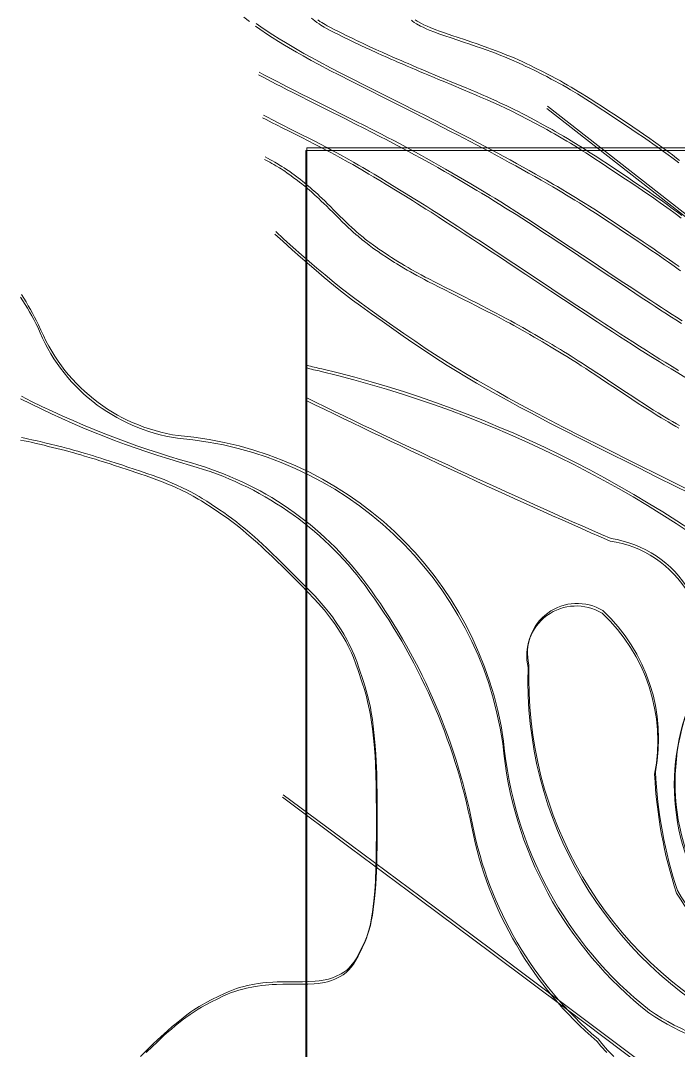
# Model space of a CAD drawing. Header units: metres. Extents: x -1097 to 1588, y -673 to 884.
# Drawn here: x -19.4 to 102.5, y 596.7 to 787.5 of the extents above; entities that cross this region are included whole.
import ezdxf

# ---------------------------------------------------------------- set-up
doc = ezdxf.new("R2010")
doc.units = ezdxf.units.M
for name, color, linetype, lineweight, plot in [('MUROS', 7, 'Continuous', 0, False), ('TERRENO', 188, 'Continuous', 0, False), ('VISTA LEJOS', 7, 'Continuous', 0, False)]:
    doc.layers.add(name, color=color, linetype=linetype, lineweight=lineweight, plot=plot)

msp = doc.modelspace()

# ---------------------------------------------------------------- linework, layer by layer
at = {"layer": 'MUROS'}
for points in [[(33.52, 763.48), (1528.87, 763.48), (1528.87, 84.2), (33.52, 84.2)], [(33.67, 763.95), (1529.02, 763.95), (1529.02, 84.67), (33.67, 84.67)]]:
    msp.add_lwpolyline(points, close=True, dxfattribs=at)
at = {"layer": 'TERRENO'}
for points in [[(23.05, 787.36), (22.03, 788.16)], [(102.91, 741.16), (102.48, 741.48), (101.76, 742), (101.31, 742.31), (100.7, 742.75), (100.12, 743.15), (99, 743.93), (98.37, 744.36), (97.61, 744.88), (96.97, 745.31), (95.82, 746.09), (95.05, 746.61), (93.89, 747.38), (92.72, 748.16), (90.39, 749.72), (89.21, 750.5), (88, 751.3), (87.16, 751.84), (85.87, 752.68), (85.12, 753.15), (84.17, 753.75), (83.33, 754.26), (81.78, 755.21), (80.94, 755.72), (79.99, 756.29), (79.24, 756.72), (77.95, 757.47), (77.11, 757.95), (75.9, 758.63), (74.72, 759.29), (72.39, 760.59), (71.18, 761.26), (69.88, 761.97), (68.93, 762.48), (67.38, 763.32), (66.43, 763.82), (65.13, 764.5), (63.92, 765.13), (61.59, 766.34), (60.29, 767.01), (58.74, 767.81), (57.44, 768.47), (55.11, 769.65), (53.55, 770.43), (51.22, 771.6), (48.89, 772.77), (44.22, 775.11), (41.89, 776.28), (39.58, 777.46), (38.04, 778.25), (35.75, 779.46), (34.49, 780.15), (32.99, 780.98), (31.76, 781.69), (29.55, 782.99), (28.42, 783.67), (27.23, 784.42), (26.37, 784.98), (24.98, 785.93), (24.15, 786.53)], [(103.01, 750.94), (102.18, 751.58), (101.67, 751.95), (100.99, 752.45), (100.36, 752.91), (99.15, 753.77), (98.48, 754.24), (97.69, 754.8), (97.03, 755.26), (95.85, 756.06), (95.06, 756.59), (93.89, 757.38), (92.72, 758.16), (90.39, 759.72), (89.22, 760.49), (88.04, 761.27), (87.24, 761.8), (86.03, 762.58), (85.35, 763.02), (84.51, 763.55), (83.8, 763.99), (82.51, 764.79), (81.83, 765.2), (81.08, 765.65), (80.51, 765.99), (79.56, 766.53), (78.97, 766.87), (78.13, 767.33), (77.33, 767.77), (75.78, 768.61), (74.98, 769.04), (74.15, 769.48), (73.55, 769.79), (72.6, 770.27), (72.03, 770.55), (71.29, 770.91), (70.6, 771.24), (69.31, 771.84), (68.6, 772.17), (67.76, 772.55), (67.08, 772.85), (65.87, 773.37), (65.07, 773.71), (63.89, 774.21), (62.72, 774.7), (60.39, 775.67), (59.22, 776.16), (58.06, 776.65), (57.28, 776.97), (56.11, 777.46), (55.46, 777.74), (54.69, 778.07), (54.04, 778.34), (52.87, 778.84), (52.27, 779.1), (51.62, 779.37), (51.14, 779.58), (50.37, 779.92), (49.89, 780.13), (49.24, 780.41), (48.64, 780.68), (47.47, 781.2), (46.88, 781.46), (46.28, 781.73), (45.86, 781.92), (45.21, 782.22), (44.84, 782.39), (44.36, 782.61), (43.94, 782.81), (43.17, 783.17), (42.75, 783.37), (42.27, 783.6), (41.9, 783.78), (41.25, 784.1), (40.83, 784.3), (40.23, 784.6), (39.64, 784.9), (38.47, 785.48), (37.89, 785.78), (37.3, 786.1), (36.9, 786.33), (36.29, 786.69), (35.95, 786.91), (35.53, 787.21), (35.18, 787.48), (34.53, 788)], [(102.6, 761.15), (102.04, 761.59), (101.29, 762.16), (100.6, 762.66), (99.31, 763.61), (98.6, 764.13), (97.76, 764.72), (97.08, 765.2), (95.87, 766.04), (95.08, 766.58), (93.89, 767.38), (92.72, 768.16), (90.39, 769.72), (89.22, 770.49), (88.04, 771.27), (87.24, 771.79), (86.03, 772.57), (85.35, 773), (84.51, 773.52), (83.8, 773.95), (82.51, 774.73), (81.83, 775.13), (81.08, 775.56), (80.51, 775.88), (79.56, 776.4), (78.97, 776.71), (78.13, 777.15), (77.33, 777.55), (75.78, 778.33), (74.98, 778.72), (74.15, 779.12), (73.55, 779.4), (72.6, 779.83), (72.03, 780.08), (71.29, 780.4), (70.6, 780.68), (69.31, 781.2), (68.6, 781.48), (67.76, 781.79), (67.08, 782.04), (65.87, 782.48), (65.07, 782.75), (63.89, 783.16), (62.72, 783.55), (60.39, 784.33), (59.24, 784.72), (58.11, 785.11), (57.39, 785.38), (56.36, 785.78), (55.81, 786.01), (55.21, 786.29), (54.74, 786.52), (53.97, 786.96), (53.59, 787.18), (53.25, 787.43), (53.05, 787.62)], [(103.08, 731.4), (102.02, 732.09), (101.24, 732.59), (99.99, 733.4), (99.23, 733.89), (98.21, 734.56), (97.26, 735.18), (95.45, 736.37), (94.45, 737.03), (93.25, 737.82), (92.26, 738.48), (90.49, 739.65), (89.32, 740.44), (87.56, 741.6), (85.81, 742.77), (82.31, 745.1), (80.55, 746.27), (78.78, 747.45), (77.58, 748.23), (75.77, 749.42), (74.75, 750.09), (73.49, 750.89), (72.43, 751.57), (70.48, 752.8), (69.46, 753.45), (68.34, 754.15), (67.49, 754.67), (66.06, 755.53), (65.17, 756.07), (63.92, 756.81), (62.72, 757.51), (60.39, 758.87), (59.19, 759.56), (57.94, 760.28), (57.05, 760.79), (55.62, 761.59), (54.77, 762.06), (53.65, 762.67), (52.63, 763.22), (50.68, 764.26), (49.62, 764.82), (48.37, 765.48), (47.34, 766), (45.53, 766.93), (44.33, 767.54), (42.56, 768.43), (40.81, 769.31), (37.31, 771.06), (35.56, 771.94), (33.83, 772.81), (32.68, 773.39), (30.97, 774.25), (30.03, 774.73), (28.93, 775.3), (28.02, 775.77), (26.4, 776.61), (25.57, 777.04), (24.69, 777.51)], [(104.72, 720.84), (102.39, 722.24), (101.18, 722.97), (99.88, 723.76), (98.93, 724.34), (97.38, 725.31), (96.43, 725.91), (95.13, 726.73), (93.92, 727.51), (91.59, 729.01), (90.29, 729.85), (88.74, 730.86), (87.44, 731.71), (85.11, 733.25), (83.55, 734.28), (81.22, 735.83), (78.89, 737.38), (74.22, 740.49), (71.89, 742.05), (69.56, 743.6), (68, 744.63), (65.67, 746.17), (64.37, 747.02), (62.82, 748.04), (61.52, 748.88), (59.19, 750.39), (57.98, 751.18), (56.68, 752.01), (55.73, 752.61), (54.18, 753.59), (53.23, 754.18), (51.93, 754.98), (50.72, 755.73), (48.39, 757.15), (47.21, 757.87), (46, 758.6), (45.16, 759.1), (43.87, 759.86), (43.12, 760.3), (42.17, 760.84), (41.33, 761.31), (39.78, 762.17), (38.94, 762.63), (37.99, 763.14), (37.24, 763.54), (35.95, 764.22), (35.11, 764.65), (33.9, 765.26), (32.72, 765.86), (30.39, 767.02), (29.22, 767.61), (28.06, 768.2), (27.28, 768.6), (26.11, 769.2), (25.46, 769.54)], [(102.6, 712), (102.04, 712.31), (101.29, 712.75), (100.6, 713.15), (99.31, 713.93), (98.6, 714.36), (97.76, 714.88), (97.08, 715.31), (95.87, 716.09), (95.08, 716.6), (93.89, 717.38), (92.72, 718.16), (90.39, 719.72), (89.22, 720.49), (88.04, 721.28), (87.24, 721.8), (86.03, 722.59), (85.35, 723.04), (84.51, 723.57), (83.8, 724.03), (82.51, 724.85), (81.83, 725.28), (81.08, 725.74), (80.51, 726.09), (79.56, 726.67), (78.97, 727.02), (78.13, 727.52), (77.33, 727.98), (75.78, 728.89), (74.98, 729.35), (74.15, 729.83), (73.55, 730.17), (72.6, 730.7), (72.03, 731.02), (71.29, 731.43), (70.6, 731.79), (69.31, 732.48), (68.6, 732.86), (67.76, 733.3), (67.08, 733.65), (65.87, 734.27), (65.07, 734.67), (63.89, 735.27), (62.72, 735.85), (60.39, 737.02), (59.22, 737.61), (58.06, 738.2), (57.28, 738.6), (56.11, 739.2), (55.46, 739.54), (54.69, 739.96), (54.04, 740.31), (52.87, 740.96), (52.27, 741.3), (51.62, 741.68), (51.14, 741.96), (50.37, 742.44), (49.89, 742.73), (49.24, 743.15), (48.64, 743.55), (47.47, 744.33), (46.88, 744.73), (46.28, 745.14), (45.86, 745.44), (45.21, 745.92), (44.84, 746.2), (44.36, 746.57), (43.94, 746.91), (43.17, 747.56), (42.75, 747.92), (42.27, 748.34), (41.9, 748.68), (41.25, 749.28), (40.83, 749.68), (40.23, 750.27), (39.64, 750.86), (38.47, 752.02), (37.89, 752.6), (37.3, 753.19), (36.9, 753.58), (36.29, 754.16), (35.95, 754.48), (35.53, 754.87), (35.18, 755.2), (34.53, 755.78), (34.19, 756.08), (33.82, 756.41), (33.53, 756.64), (33.06, 757.03), (32.76, 757.27), (32.34, 757.59), (31.94, 757.9), (31.17, 758.48), (30.77, 758.78), (30.35, 759.08), (30.05, 759.29), (29.58, 759.61), (29.29, 759.8), (28.92, 760.04), (28.58, 760.24), (27.93, 760.63), (27.58, 760.84), (27.16, 761.08), (26.82, 761.27), (26.21, 761.59), (25.81, 761.8)], [(104.35, 700.06), (102.04, 701.21), (98.55, 702.94), (95.06, 704.69), (88.06, 708.19), (84.55, 709.95), (81.04, 711.73), (78.69, 712.95), (75.15, 714.81), (73.17, 715.86), (70.78, 717.17), (68.77, 718.3), (65.14, 720.37), (63.25, 721.47), (61.21, 722.7), (59.69, 723.64), (57.18, 725.24), (55.64, 726.25), (53.51, 727.69), (51.5, 729.08), (47.61, 731.8), (45.63, 733.2), (43.59, 734.68), (42.16, 735.75), (39.91, 737.48), (38.6, 738.52), (36.9, 739.92), (35.38, 741.21), (32.53, 743.67), (30.98, 745.03), (29.2, 746.64), (27.77, 747.97)], [(-19.36, 709.8), (-18.72, 709.67), (-17.97, 709.51), (-17.4, 709.39), (-16.45, 709.17), (-15.85, 709.03), (-15.02, 708.83), (-14.22, 708.63), (-12.67, 708.24), (-11.87, 708.04), (-11.04, 707.83), (-10.44, 707.67), (-9.49, 707.41), (-8.92, 707.25), (-8.17, 707.03), (-7.49, 706.83), (-6.2, 706.44), (-5.49, 706.23), (-4.65, 705.97), (-3.97, 705.75), (-2.76, 705.36), (-1.96, 705.1), (-0.78, 704.72), (0.39, 704.33), (2.72, 703.55), (3.89, 703.15), (5.07, 702.74), (5.87, 702.45), (7.08, 701.99), (7.76, 701.71), (8.6, 701.36), (9.31, 701.04), (10.6, 700.43), (11.28, 700.11), (12.03, 699.72), (12.6, 699.41), (13.55, 698.86), (14.15, 698.51), (14.98, 697.98), (15.78, 697.46), (17.33, 696.42), (18.13, 695.88), (18.97, 695.29), (19.56, 694.86), (20.51, 694.14), (21.08, 693.69), (21.83, 693.08), (22.51, 692.5), (23.8, 691.38), (24.51, 690.75), (25.35, 689.99), (26.03, 689.35), (27.24, 688.2), (28.04, 687.43), (29.22, 686.27), (30.39, 685.1), (32.72, 682.77), (33.88, 681.59), (35.04, 680.38), (35.79, 679.54), (36.92, 678.25), (37.53, 677.5), (38.25, 676.55), (38.84, 675.71), (39.87, 674.16), (40.4, 673.32), (40.95, 672.37), (41.33, 671.62), (41.94, 670.33), (42.29, 669.49), (42.75, 668.28), (43.17, 667.1), (43.94, 664.77), (44.33, 663.56), (44.7, 662.26), (44.94, 661.31), (45.29, 659.76), (45.47, 658.81), (45.67, 657.51), (45.83, 656.3), (46.09, 653.97), (46.21, 652.67), (46.33, 651.12), (46.39, 649.82), (46.48, 647.49), (46.52, 645.93), (46.55, 643.6), (46.56, 641.27), (46.56, 636.6), (46.55, 634.28), (46.52, 631.98), (46.48, 630.46), (46.39, 628.21), (46.33, 626.98), (46.21, 625.54), (46.09, 624.37), (45.83, 622.3), (45.67, 621.24), (45.47, 620.15), (45.29, 619.38), (44.94, 618.17), (44.7, 617.46), (44.33, 616.54), (43.94, 615.71), (43.17, 614.16), (42.75, 613.39), (42.29, 612.64), (41.94, 612.16), (41.33, 611.47), (40.95, 611.1), (40.4, 610.7), (39.87, 610.39), (38.84, 609.88), (38.25, 609.63), (37.53, 609.4), (36.92, 609.26), (35.79, 609.09), (35.04, 609.01), (33.88, 608.95), (32.72, 608.94), (30.39, 608.94), (29.22, 608.93), (28.04, 608.9), (27.24, 608.86), (26.03, 608.77), (25.35, 608.7), (24.51, 608.59), (23.8, 608.46), (22.51, 608.21), (21.83, 608.05), (21.08, 607.85), (20.51, 607.67), (19.56, 607.32), (18.97, 607.08), (18.13, 606.71), (17.33, 606.32), (15.78, 605.55), (14.98, 605.13), (14.15, 604.67), (13.55, 604.32), (12.6, 603.71), (12.03, 603.33), (11.28, 602.78), (10.6, 602.25), (9.31, 601.22), (8.6, 600.63), (7.76, 599.91), (7.08, 599.3), (5.87, 598.17), (5.07, 597.42), (3.89, 596.26)]]:
    msp.add_lwpolyline(points, dxfattribs=at)
for points in [[(-19.36, 736.28, -0.023865), (-16.16, 730.71, 0.269082), (9.71, 710.14, -0.349696), (69.97, 653.53, 0.206899), (97.02, 603.66, 0.1221), (116.83, 596.21, -0.317478)], [(89.25, 596.28), (88.15, 597.49), (87.47, 598.33, -0.169153), (64.23, 638.05, 0.111254), (44.46, 682.81, 0.16633), (12.15, 705.08, -0.048968), (-19.36, 717.45)], [(188.95, 578.24, -0.065608), (163.45, 600.04, 0.262951), (129.69, 611.38, -0.333823), (110.37, 620.82, -0.287996), (105.98, 663.92, 0.478415), (89.88, 691.06, -0.010694), (33.41, 717.2)]]:
    msp.add_lwpolyline(points, format="xyb", dxfattribs=at)
for centre, radius, start, end in [((43.79, 760.14), 38.35, 254.4667, 258.7478), ((-13.46, 515.49), 212.93, 49.5502, 76.4844)]:
    msp.add_arc(centre, radius, start, end, dxfattribs=at)
at = {"layer": 'VISTA LEJOS'}
for points in [[(23.05, 787.36), (22.03, 788.16)], [(102.91, 741.16), (102.48, 741.48), (101.76, 742), (101.31, 742.31), (100.7, 742.75), (100.12, 743.15), (99, 743.93), (98.37, 744.36), (97.61, 744.88), (96.97, 745.31), (95.82, 746.09), (95.05, 746.61), (93.89, 747.38), (92.72, 748.16), (90.39, 749.72), (89.21, 750.5), (88, 751.3), (87.16, 751.84), (85.87, 752.68), (85.12, 753.15), (84.17, 753.75), (83.33, 754.26), (81.78, 755.21), (80.94, 755.72), (79.99, 756.29), (79.24, 756.72), (77.95, 757.47), (77.11, 757.95), (75.9, 758.63), (74.72, 759.29), (72.39, 760.59), (71.18, 761.26), (69.88, 761.97), (68.93, 762.48), (67.38, 763.32), (66.43, 763.82), (65.13, 764.5), (63.92, 765.13), (61.59, 766.34), (60.29, 767.01), (58.74, 767.81), (57.44, 768.47), (55.11, 769.65), (53.55, 770.43), (51.22, 771.6), (48.89, 772.77), (44.22, 775.11), (41.89, 776.28), (39.58, 777.46), (38.04, 778.25), (35.75, 779.46), (34.49, 780.15), (32.99, 780.98), (31.76, 781.69), (29.55, 782.99), (28.42, 783.67), (27.23, 784.42), (26.37, 784.98), (24.98, 785.93), (24.15, 786.53)], [(102.63, 741.95), (101.91, 742.47), (101.46, 742.78), (100.85, 743.22), (100.27, 743.62), (99.15, 744.4), (98.52, 744.83), (97.76, 745.35), (97.12, 745.78), (95.97, 746.56), (95.2, 747.08), (94.04, 747.85), (92.87, 748.63), (90.54, 750.19), (89.36, 750.97), (88.15, 751.77), (87.32, 752.31), (86.02, 753.15), (85.27, 753.62), (84.32, 754.22), (83.48, 754.73), (81.93, 755.68), (81.09, 756.19), (80.14, 756.76), (79.4, 757.19), (78.1, 757.94), (77.26, 758.42), (76.05, 759.1), (74.87, 759.76), (72.54, 761.06), (71.33, 761.73), (70.04, 762.44), (69.08, 762.95), (67.53, 763.79), (66.58, 764.29), (65.28, 764.97), (64.07, 765.6), (61.74, 766.81), (60.44, 767.48), (58.89, 768.28), (57.59, 768.94), (55.26, 770.12), (53.71, 770.9), (51.37, 772.07), (49.04, 773.24), (44.37, 775.57), (42.05, 776.75), (39.73, 777.93), (38.19, 778.72), (35.9, 779.93), (34.64, 780.62), (33.14, 781.45), (31.91, 782.16), (29.7, 783.46), (28.57, 784.14), (27.38, 784.89), (26.52, 785.45), (25.14, 786.4), (24.3, 787)], [(103.01, 750.94), (102.18, 751.58), (101.67, 751.95), (100.99, 752.45), (100.36, 752.91), (99.15, 753.77), (98.48, 754.24), (97.69, 754.8), (97.03, 755.26), (95.85, 756.06), (95.06, 756.59), (93.89, 757.38), (92.72, 758.16), (90.39, 759.72), (89.22, 760.49), (88.04, 761.27), (87.24, 761.8), (86.03, 762.58), (85.35, 763.02), (84.51, 763.55), (83.8, 763.99), (82.51, 764.79), (81.83, 765.2), (81.08, 765.65), (80.51, 765.99), (79.56, 766.53), (78.97, 766.87), (78.13, 767.33), (77.33, 767.77), (75.78, 768.61), (74.98, 769.04), (74.15, 769.48), (73.55, 769.79), (72.6, 770.27), (72.03, 770.55), (71.29, 770.91), (70.6, 771.24), (69.31, 771.84), (68.6, 772.17), (67.76, 772.55), (67.08, 772.85), (65.87, 773.37), (65.07, 773.71), (63.89, 774.21), (62.72, 774.7), (60.39, 775.67), (59.22, 776.16), (58.06, 776.65), (57.28, 776.97), (56.11, 777.46), (55.46, 777.74), (54.69, 778.07), (54.04, 778.34), (52.87, 778.84), (52.27, 779.1), (51.62, 779.37), (51.14, 779.58), (50.37, 779.92), (49.89, 780.13), (49.24, 780.41), (48.64, 780.68), (47.47, 781.2), (46.88, 781.46), (46.28, 781.73), (45.86, 781.92), (45.21, 782.22), (44.84, 782.39), (44.36, 782.61), (43.94, 782.81), (43.17, 783.17), (42.75, 783.37), (42.27, 783.6), (41.9, 783.78), (41.25, 784.1), (40.83, 784.3), (40.23, 784.6), (39.64, 784.9), (38.47, 785.48), (37.89, 785.78), (37.3, 786.1), (36.9, 786.33), (36.29, 786.69), (35.95, 786.91), (35.53, 787.21), (35.18, 787.48), (34.53, 788)], [(103.17, 751.41), (102.33, 752.04), (101.82, 752.42), (101.14, 752.92), (100.51, 753.38), (99.3, 754.24), (98.63, 754.71), (97.84, 755.27), (97.18, 755.72), (96, 756.53), (95.21, 757.06), (94.04, 757.85), (92.87, 758.63), (90.54, 760.19), (89.37, 760.96), (88.19, 761.74), (87.39, 762.27), (86.18, 763.05), (85.5, 763.49), (84.67, 764.02), (83.96, 764.46), (82.66, 765.26), (81.98, 765.67), (81.23, 766.12), (80.66, 766.45), (79.71, 767), (79.12, 767.34), (78.28, 767.8), (77.48, 768.24), (75.93, 769.08), (75.13, 769.51), (74.3, 769.95), (73.7, 770.26), (72.75, 770.74), (72.19, 771.02), (71.44, 771.38), (70.76, 771.71), (69.46, 772.31), (68.75, 772.64), (67.91, 773.01), (67.23, 773.32), (66.02, 773.84), (65.23, 774.18), (64.04, 774.68), (62.87, 775.17), (60.54, 776.14), (59.37, 776.63), (58.21, 777.12), (57.43, 777.44), (56.26, 777.93), (55.62, 778.21), (54.84, 778.54), (54.19, 778.81), (53.02, 779.31), (52.42, 779.57), (51.77, 779.84), (51.3, 780.05), (50.52, 780.39), (50.04, 780.6), (49.39, 780.88), (48.79, 781.15), (47.62, 781.67), (47.03, 781.93), (46.43, 782.2), (46.01, 782.39), (45.36, 782.69), (44.99, 782.86), (44.51, 783.08), (44.1, 783.28), (43.32, 783.64), (42.9, 783.84), (42.42, 784.07), (42.05, 784.25), (41.4, 784.57), (40.98, 784.77), (40.38, 785.07), (39.79, 785.37), (38.62, 785.95), (38.04, 786.25), (37.45, 786.57), (37.05, 786.8), (36.44, 787.16), (36.1, 787.38), (35.69, 787.68)], [(102.6, 761.15), (102.04, 761.59), (101.29, 762.16), (100.6, 762.66), (99.31, 763.61), (98.6, 764.13), (97.76, 764.72), (97.08, 765.2), (95.87, 766.04), (95.08, 766.58), (93.89, 767.38), (92.72, 768.16), (90.39, 769.72), (89.22, 770.49), (88.04, 771.27), (87.24, 771.79), (86.03, 772.57), (85.35, 773), (84.51, 773.52), (83.8, 773.95), (82.51, 774.73), (81.83, 775.13), (81.08, 775.56), (80.51, 775.88), (79.56, 776.4), (78.97, 776.71), (78.13, 777.15), (77.33, 777.55), (75.78, 778.33), (74.98, 778.72), (74.15, 779.12), (73.55, 779.4), (72.6, 779.83), (72.03, 780.08), (71.29, 780.4), (70.6, 780.68), (69.31, 781.2), (68.6, 781.48), (67.76, 781.79), (67.08, 782.04), (65.87, 782.48), (65.07, 782.75), (63.89, 783.16), (62.72, 783.55), (60.39, 784.33), (59.24, 784.72), (58.11, 785.11), (57.39, 785.38), (56.36, 785.78), (55.81, 786.01), (55.21, 786.29), (54.74, 786.52), (53.97, 786.96), (53.59, 787.18), (53.25, 787.43), (53.05, 787.62)], [(102.75, 761.62), (102.19, 762.06), (101.44, 762.63), (100.76, 763.13), (99.46, 764.08), (98.75, 764.6), (97.91, 765.19), (97.23, 765.67), (96.02, 766.51), (95.23, 767.05), (94.05, 767.85), (92.87, 768.63), (90.54, 770.19), (89.37, 770.96), (88.19, 771.74), (87.39, 772.26), (86.18, 773.04), (85.5, 773.47), (84.67, 773.99), (83.96, 774.42), (82.66, 775.2), (81.98, 775.6), (81.23, 776.03), (80.66, 776.35), (79.71, 776.87), (79.12, 777.18), (78.28, 777.62), (77.48, 778.02), (75.93, 778.8), (75.13, 779.19), (74.3, 779.59), (73.7, 779.87), (72.75, 780.3), (72.19, 780.55), (71.44, 780.87), (70.76, 781.15), (69.46, 781.67), (68.75, 781.95), (67.91, 782.26), (67.23, 782.51), (66.02, 782.94), (65.23, 783.22), (64.04, 783.63), (62.87, 784.02), (60.54, 784.8), (59.39, 785.19), (58.27, 785.58), (57.55, 785.85), (56.51, 786.25), (55.96, 786.48), (55.36, 786.76), (54.9, 786.99), (54.12, 787.42), (53.74, 787.65)], [(103.08, 731.4), (102.02, 732.09), (101.24, 732.59), (99.99, 733.4), (99.23, 733.89), (98.21, 734.56), (97.26, 735.18), (95.45, 736.37), (94.45, 737.03), (93.25, 737.82), (92.26, 738.48), (90.49, 739.65), (89.32, 740.44), (87.56, 741.6), (85.81, 742.77), (82.31, 745.1), (80.55, 746.27), (78.78, 747.45), (77.58, 748.23), (75.77, 749.42), (74.75, 750.09), (73.49, 750.89), (72.43, 751.57), (70.48, 752.8), (69.46, 753.45), (68.34, 754.15), (67.49, 754.67), (66.06, 755.53), (65.17, 756.07), (63.92, 756.81), (62.72, 757.51), (60.39, 758.87), (59.19, 759.56), (57.94, 760.28), (57.05, 760.79), (55.62, 761.59), (54.77, 762.06), (53.65, 762.67), (52.63, 763.22), (50.68, 764.26), (49.62, 764.82), (48.37, 765.48), (47.34, 766), (45.53, 766.93), (44.33, 767.54), (42.56, 768.43), (40.81, 769.31), (37.31, 771.06), (35.56, 771.94), (33.83, 772.81), (32.68, 773.39), (30.97, 774.25), (30.03, 774.73), (28.93, 775.3), (28.02, 775.77), (26.4, 776.61), (25.57, 777.04), (24.69, 777.51)], [(103.23, 731.87), (102.17, 732.56), (101.39, 733.06), (100.14, 733.87), (99.38, 734.36), (98.36, 735.03), (97.41, 735.65), (95.6, 736.84), (94.6, 737.5), (93.4, 738.29), (92.41, 738.95), (90.64, 740.12), (89.47, 740.9), (87.71, 742.07), (85.96, 743.24), (82.46, 745.57), (80.7, 746.74), (78.93, 747.92), (77.73, 748.7), (75.92, 749.89), (74.9, 750.56), (73.64, 751.36), (72.58, 752.04), (70.64, 753.27), (69.61, 753.92), (68.49, 754.62), (67.64, 755.14), (66.21, 756), (65.32, 756.54), (64.07, 757.28), (62.87, 757.98), (60.54, 759.34), (59.35, 760.03), (58.09, 760.75), (57.2, 761.26), (55.77, 762.06), (54.92, 762.53), (53.8, 763.14), (52.78, 763.69), (50.83, 764.73), (49.77, 765.29), (48.52, 765.95), (47.49, 766.47), (45.68, 767.4), (44.48, 768.01), (42.71, 768.9), (40.96, 769.78), (37.46, 771.53), (35.71, 772.41), (33.98, 773.28), (32.83, 773.86), (31.12, 774.72), (30.18, 775.2), (29.08, 775.77), (28.17, 776.24), (26.55, 777.08), (25.72, 777.51), (24.84, 777.98)], [(248.75, 637.85), (78.13, 771.23)], [(248.9, 638.32), (78.28, 771.7)], [(104.72, 720.84), (102.39, 722.24), (101.18, 722.97), (99.88, 723.76), (98.93, 724.34), (97.38, 725.31), (96.43, 725.91), (95.13, 726.73), (93.92, 727.51), (91.59, 729.01), (90.29, 729.85), (88.74, 730.86), (87.44, 731.71), (85.11, 733.25), (83.55, 734.28), (81.22, 735.83), (78.89, 737.38), (74.22, 740.49), (71.89, 742.05), (69.56, 743.6), (68, 744.63), (65.67, 746.17), (64.37, 747.02), (62.82, 748.04), (61.52, 748.88), (59.19, 750.39), (57.98, 751.18), (56.68, 752.01), (55.73, 752.61), (54.18, 753.59), (53.23, 754.18), (51.93, 754.98), (50.72, 755.73), (48.39, 757.15), (47.21, 757.87), (46, 758.6), (45.16, 759.1), (43.87, 759.86), (43.12, 760.3), (42.17, 760.84), (41.33, 761.31), (39.78, 762.17), (38.94, 762.63), (37.99, 763.14), (37.24, 763.54), (35.95, 764.22), (35.11, 764.65), (33.9, 765.26), (32.72, 765.86), (30.39, 767.02), (29.22, 767.61), (28.06, 768.2), (27.28, 768.6), (26.11, 769.2), (25.46, 769.54)], [(102.54, 722.71), (101.33, 723.44), (100.04, 724.23), (99.09, 724.81), (97.53, 725.78), (96.58, 726.38), (95.28, 727.2), (94.07, 727.98), (91.74, 729.48), (90.45, 730.32), (88.89, 731.33), (87.59, 732.18), (85.26, 733.72), (83.71, 734.75), (81.37, 736.3), (79.04, 737.85), (74.37, 740.96), (72.04, 742.52), (69.71, 744.07), (68.15, 745.1), (65.82, 746.64), (64.52, 747.49), (62.97, 748.51), (61.67, 749.35), (59.34, 750.86), (58.13, 751.64), (56.83, 752.48), (55.88, 753.08), (54.33, 754.06), (53.38, 754.65), (52.08, 755.45), (50.87, 756.2), (48.54, 757.62), (47.36, 758.34), (46.15, 759.07), (45.31, 759.57), (44.02, 760.33), (43.27, 760.77), (42.32, 761.31), (41.48, 761.78), (39.93, 762.64), (39.09, 763.1), (38.14, 763.61), (37.39, 764.01), (36.1, 764.69), (35.26, 765.12), (34.05, 765.73), (32.87, 766.33), (30.54, 767.49), (29.37, 768.08), (28.21, 768.67), (27.43, 769.07), (26.26, 769.67), (25.62, 770.01)], [(33.52, 763.48), (1528.87, 763.48)], [(33.52, 84.2), (33.52, 763.48)], [(33.67, 763.95), (1529.02, 763.95)], [(33.67, 84.67), (33.67, 763.95)], [(102.6, 712), (102.04, 712.31), (101.29, 712.75), (100.6, 713.15), (99.31, 713.93), (98.6, 714.36), (97.76, 714.88), (97.08, 715.31), (95.87, 716.09), (95.08, 716.6), (93.89, 717.38), (92.72, 718.16), (90.39, 719.72), (89.22, 720.49), (88.04, 721.28), (87.24, 721.8), (86.03, 722.59), (85.35, 723.04), (84.51, 723.57), (83.8, 724.03), (82.51, 724.85), (81.83, 725.28), (81.08, 725.74), (80.51, 726.09), (79.56, 726.67), (78.97, 727.02), (78.13, 727.52), (77.33, 727.98), (75.78, 728.89), (74.98, 729.35), (74.15, 729.83), (73.55, 730.17), (72.6, 730.7), (72.03, 731.02), (71.29, 731.43), (70.6, 731.79), (69.31, 732.48), (68.6, 732.86), (67.76, 733.3), (67.08, 733.65), (65.87, 734.27), (65.07, 734.67), (63.89, 735.27), (62.72, 735.85), (60.39, 737.02), (59.22, 737.61), (58.06, 738.2), (57.28, 738.6), (56.11, 739.2), (55.46, 739.54), (54.69, 739.96), (54.04, 740.31), (52.87, 740.96), (52.27, 741.3), (51.62, 741.68), (51.14, 741.96), (50.37, 742.44), (49.89, 742.73), (49.24, 743.15), (48.64, 743.55), (47.47, 744.33), (46.88, 744.73), (46.28, 745.14), (45.86, 745.44), (45.21, 745.92), (44.84, 746.2), (44.36, 746.57), (43.94, 746.91), (43.17, 747.56), (42.75, 747.92), (42.27, 748.34), (41.9, 748.68), (41.25, 749.28), (40.83, 749.68), (40.23, 750.27), (39.64, 750.86), (38.47, 752.02), (37.89, 752.6), (37.3, 753.19), (36.9, 753.58), (36.29, 754.16), (35.95, 754.48), (35.53, 754.87), (35.18, 755.2), (34.53, 755.78), (34.19, 756.08), (33.82, 756.41), (33.53, 756.64), (33.06, 757.03), (32.76, 757.27), (32.34, 757.59), (31.94, 757.9), (31.17, 758.48), (30.77, 758.78), (30.35, 759.08), (30.05, 759.29), (29.58, 759.61), (29.29, 759.8), (28.92, 760.04), (28.58, 760.24), (27.93, 760.63), (27.58, 760.84), (27.16, 761.08), (26.82, 761.27), (26.21, 761.59), (25.81, 761.8)], [(102.75, 712.47), (102.19, 712.78), (101.44, 713.22), (100.76, 713.62), (99.46, 714.4), (98.75, 714.83), (97.91, 715.35), (97.23, 715.78), (96.02, 716.56), (95.23, 717.07), (94.05, 717.85), (92.87, 718.63), (90.54, 720.18), (89.37, 720.96), (88.19, 721.75), (87.39, 722.27), (86.18, 723.06), (85.5, 723.51), (84.67, 724.04), (83.96, 724.5), (82.66, 725.32), (81.98, 725.75), (81.23, 726.21), (80.66, 726.56), (79.71, 727.14), (79.12, 727.49), (78.28, 727.99), (77.48, 728.45), (75.93, 729.36), (75.13, 729.82), (74.3, 730.3), (73.7, 730.64), (72.75, 731.17), (72.19, 731.49), (71.44, 731.9), (70.76, 732.26), (69.46, 732.95), (68.75, 733.33), (67.91, 733.77), (67.23, 734.12), (66.02, 734.74), (65.23, 735.14), (64.04, 735.74), (62.87, 736.32), (60.54, 737.49), (59.37, 738.08), (58.21, 738.67), (57.43, 739.07), (56.26, 739.67), (55.62, 740.01), (54.84, 740.43), (54.19, 740.78), (53.02, 741.43), (52.42, 741.77), (51.77, 742.15), (51.3, 742.43), (50.52, 742.91), (50.04, 743.2), (49.39, 743.62), (48.79, 744.02), (47.62, 744.8), (47.03, 745.2), (46.43, 745.61), (46.01, 745.91), (45.36, 746.39), (44.99, 746.67), (44.51, 747.04), (44.1, 747.38), (43.32, 748.03), (42.9, 748.39), (42.42, 748.8), (42.05, 749.15), (41.4, 749.75), (40.98, 750.15), (40.38, 750.74), (39.79, 751.32), (38.62, 752.49), (38.04, 753.07), (37.45, 753.66), (37.05, 754.05), (36.44, 754.63), (36.1, 754.95), (35.69, 755.34), (35.33, 755.67), (34.68, 756.25), (34.34, 756.55), (33.97, 756.88), (33.68, 757.11), (33.21, 757.5), (32.91, 757.74), (32.49, 758.06), (32.1, 758.37), (31.32, 758.95), (30.92, 759.25), (30.5, 759.55), (30.2, 759.76), (29.73, 760.08), (29.45, 760.27), (29.07, 760.51), (28.73, 760.71), (28.08, 761.1), (27.73, 761.31), (27.31, 761.55), (26.97, 761.74), (26.36, 762.06), (25.97, 762.27)], [(104.5, 700.53), (102.19, 701.68), (98.7, 703.41), (95.21, 705.16), (88.21, 708.66), (84.7, 710.42), (81.19, 712.2), (78.84, 713.42), (75.3, 715.28), (73.32, 716.33), (70.93, 717.64), (68.92, 718.77), (65.29, 720.84), (63.4, 721.94), (61.36, 723.17), (59.84, 724.11), (57.33, 725.71), (55.79, 726.72), (53.66, 728.16), (51.65, 729.55), (47.76, 732.27), (45.79, 733.67), (43.74, 735.15), (42.31, 736.22), (40.06, 737.95), (38.75, 738.99), (37.05, 740.39), (35.53, 741.68), (32.68, 744.14), (31.14, 745.5), (29.35, 747.11), (27.92, 748.44)], [(104.35, 700.06), (102.04, 701.21), (98.55, 702.94), (95.06, 704.69), (88.06, 708.19), (84.55, 709.95), (81.04, 711.73), (78.69, 712.95), (75.15, 714.81), (73.17, 715.86), (70.78, 717.17), (68.77, 718.3), (65.14, 720.37), (63.25, 721.47), (61.21, 722.7), (59.69, 723.64), (57.18, 725.24), (55.64, 726.25), (53.51, 727.69), (51.5, 729.08), (47.61, 731.8), (45.63, 733.2), (43.59, 734.68), (42.16, 735.75), (39.91, 737.48), (38.6, 738.52), (36.9, 739.92), (35.38, 741.21), (32.53, 743.67), (30.98, 745.03), (29.2, 746.64), (27.77, 747.97)], [(-19.2, 710.27), (-18.56, 710.14), (-17.82, 709.98), (-17.25, 709.86), (-16.3, 709.64), (-15.7, 709.5), (-14.87, 709.3), (-14.07, 709.1), (-12.52, 708.71), (-11.72, 708.51), (-10.88, 708.3), (-10.29, 708.14), (-9.34, 707.88), (-8.77, 707.72), (-8.02, 707.5), (-7.34, 707.3), (-6.05, 706.91), (-5.34, 706.7), (-4.5, 706.44), (-3.82, 706.22), (-2.61, 705.83), (-1.81, 705.57), (-0.63, 705.18), (0.54, 704.8), (2.87, 704.02), (4.04, 703.62), (5.22, 703.21), (6.02, 702.92), (7.23, 702.46), (7.91, 702.18), (8.75, 701.83), (9.46, 701.51), (10.75, 700.9), (11.44, 700.57), (12.18, 700.19), (12.75, 699.88), (13.7, 699.33), (14.3, 698.97), (15.13, 698.45), (15.93, 697.93), (17.48, 696.89), (18.28, 696.35), (19.12, 695.76), (19.71, 695.33), (20.66, 694.61), (21.23, 694.16), (21.98, 693.55), (22.66, 692.97), (23.95, 691.85), (24.66, 691.22), (25.5, 690.46), (26.18, 689.82), (27.39, 688.67), (28.19, 687.9), (29.37, 686.74), (30.54, 685.57), (32.87, 683.24), (34.03, 682.06), (35.19, 680.85), (35.94, 680.01), (37.07, 678.72), (37.68, 677.97), (38.4, 677.02), (38.99, 676.18), (40.02, 674.63), (40.55, 673.79), (41.1, 672.84), (41.48, 672.09), (42.09, 670.8), (42.44, 669.96), (42.91, 668.75), (43.32, 667.57), (44.1, 665.24), (44.48, 664.03), (44.85, 662.73), (45.09, 661.78), (45.44, 660.23), (45.62, 659.28), (45.82, 657.98), (45.98, 656.77), (46.24, 654.44), (46.36, 653.14), (46.48, 651.59), (46.54, 650.29), (46.63, 647.96), (46.67, 646.4), (46.7, 644.07), (46.71, 641.74), (46.71, 637.07), (46.7, 634.75), (46.67, 632.45), (46.63, 630.93), (46.54, 628.68), (46.48, 627.45), (46.36, 626.01), (46.24, 624.84), (45.98, 622.77), (45.82, 621.71), (45.62, 620.62), (45.44, 619.85), (45.09, 618.64), (44.85, 617.93), (44.48, 617.01), (44.1, 616.18), (43.32, 614.63), (42.91, 613.86), (42.44, 613.11), (42.09, 612.63), (41.48, 611.94), (41.1, 611.57), (40.55, 611.17), (40.02, 610.86), (38.99, 610.35), (38.4, 610.1), (37.68, 609.87), (37.07, 609.73), (35.94, 609.56), (35.19, 609.48), (34.03, 609.42), (32.87, 609.41), (30.54, 609.41), (29.37, 609.4), (28.19, 609.37), (27.39, 609.33), (26.18, 609.24), (25.5, 609.17), (24.66, 609.06), (23.95, 608.93), (22.66, 608.68), (21.98, 608.52), (21.23, 608.32), (20.66, 608.14), (19.71, 607.79), (19.12, 607.55), (18.28, 607.18), (17.48, 606.79), (15.93, 606.02), (15.13, 605.6), (14.3, 605.14), (13.7, 604.79), (12.75, 604.18), (12.18, 603.8), (11.44, 603.25), (10.75, 602.72), (9.46, 601.69), (8.75, 601.1), (7.91, 600.38), (7.23, 599.77), (6.02, 598.64), (5.22, 597.88), (4.04, 596.73), (2.87, 595.57)], [(-19.36, 709.8), (-18.72, 709.67), (-17.97, 709.51), (-17.4, 709.39), (-16.45, 709.17), (-15.85, 709.03), (-15.02, 708.83), (-14.22, 708.63), (-12.67, 708.24), (-11.87, 708.04), (-11.04, 707.83), (-10.44, 707.67), (-9.49, 707.41), (-8.92, 707.25), (-8.17, 707.03), (-7.49, 706.83), (-6.2, 706.44), (-5.49, 706.23), (-4.65, 705.97), (-3.97, 705.75), (-2.76, 705.36), (-1.96, 705.1), (-0.78, 704.72), (0.39, 704.33), (2.72, 703.55), (3.89, 703.15), (5.07, 702.74), (5.87, 702.45), (7.08, 701.99), (7.76, 701.71), (8.6, 701.36), (9.31, 701.04), (10.6, 700.43), (11.28, 700.11), (12.03, 699.72), (12.6, 699.41), (13.55, 698.86), (14.15, 698.51), (14.98, 697.98), (15.78, 697.46), (17.33, 696.42), (18.13, 695.88), (18.97, 695.29), (19.56, 694.86), (20.51, 694.14), (21.08, 693.69), (21.83, 693.08), (22.51, 692.5), (23.8, 691.38), (24.51, 690.75), (25.35, 689.99), (26.03, 689.35), (27.24, 688.2), (28.04, 687.43), (29.22, 686.27), (30.39, 685.1), (32.72, 682.77), (33.88, 681.59), (35.04, 680.38), (35.79, 679.54), (36.92, 678.25), (37.53, 677.5), (38.25, 676.55), (38.84, 675.71), (39.87, 674.16), (40.4, 673.32), (40.95, 672.37), (41.33, 671.62), (41.94, 670.33), (42.29, 669.49), (42.75, 668.28), (43.17, 667.1), (43.94, 664.77), (44.33, 663.56), (44.7, 662.26), (44.94, 661.31), (45.29, 659.76), (45.47, 658.81), (45.67, 657.51), (45.83, 656.3), (46.09, 653.97), (46.21, 652.67), (46.33, 651.12), (46.39, 649.82), (46.48, 647.49), (46.52, 645.93), (46.55, 643.6), (46.56, 641.27), (46.56, 636.6), (46.55, 634.28), (46.52, 631.98), (46.48, 630.46), (46.39, 628.21), (46.33, 626.98), (46.21, 625.54), (46.09, 624.37), (45.83, 622.3), (45.67, 621.24), (45.47, 620.15), (45.29, 619.38), (44.94, 618.17), (44.7, 617.46), (44.33, 616.54), (43.94, 615.71), (43.17, 614.16), (42.75, 613.39), (42.29, 612.64), (41.94, 612.16), (41.33, 611.47), (40.95, 611.1), (40.4, 610.7), (39.87, 610.39), (38.84, 609.88), (38.25, 609.63), (37.53, 609.4), (36.92, 609.26), (35.79, 609.09), (35.04, 609.01), (33.88, 608.95), (32.72, 608.94), (30.39, 608.94), (29.22, 608.93), (28.04, 608.9), (27.24, 608.86), (26.03, 608.77), (25.35, 608.7), (24.51, 608.59), (23.8, 608.46), (22.51, 608.21), (21.83, 608.05), (21.08, 607.85), (20.51, 607.67), (19.56, 607.32), (18.97, 607.08), (18.13, 606.71), (17.33, 606.32), (15.78, 605.55), (14.98, 605.13), (14.15, 604.67), (13.55, 604.32), (12.6, 603.71), (12.03, 603.33), (11.28, 602.78), (10.6, 602.25), (9.31, 601.22), (8.6, 600.63), (7.76, 599.91), (7.08, 599.3), (5.87, 598.17), (5.07, 597.42), (3.89, 596.26)], [(29.14, 643.59), (41.73, 634.24)], [(29.3, 644.05), (41.88, 634.71)], [(41.73, 634.24), (54.69, 624.59)], [(41.88, 634.71), (54.84, 625.05)], [(54.69, 624.59), (68.02, 614.63)], [(54.84, 625.05), (68.17, 615.1)], [(68.02, 614.63), (81.73, 604.36)], [(68.17, 615.1), (81.88, 604.83)], [(81.73, 604.36), (95.82, 593.77)], [(81.88, 604.83), (95.97, 594.24)]]:
    msp.add_lwpolyline(points, dxfattribs=at)
for points in [[(-19.2, 736.75, -0.023865), (-16.01, 731.18, 0.269082), (9.86, 710.61, -0.349696), (70.13, 654, 0.206899), (97.17, 604.13, 0.1221), (116.98, 596.68, -0.317478), (141.01, 562.33, 0.17424)], [(-19.36, 736.28, -0.023865), (-16.16, 730.71, 0.269082), (9.71, 710.14, -0.349696), (69.97, 653.53, 0.206899), (97.02, 603.66, 0.1221), (116.83, 596.21, -0.317478)], [(33.67, 723.65, 0.018682), (36.46, 722.99, -0.118067), (124.84, 677.99, -0.042775)], [(90.54, 595.57), (89.4, 596.75), (88.3, 597.96), (87.62, 598.8, -0.169153), (64.38, 638.52, 0.111254), (44.61, 683.28, 0.16633), (12.3, 705.55, -0.048968), (-19.2, 717.92)], [(189.1, 578.71, -0.065608), (163.6, 600.51, 0.262951), (129.84, 611.85, -0.333823), (110.52, 621.29, -0.287996), (106.13, 664.39, 0.478415), (90.03, 691.53, -0.010694), (33.56, 717.67)], [(89.25, 596.28), (88.15, 597.49), (87.47, 598.33, -0.169153), (64.23, 638.05, 0.111254), (44.46, 682.81, 0.16633), (12.15, 705.08, -0.048968), (-19.36, 717.45)], [(188.95, 578.24, -0.065608), (163.45, 600.04, 0.262951), (129.69, 611.38, -0.333823), (110.37, 620.82, -0.287996), (105.98, 663.92, 0.478415), (89.88, 691.06, -0.010694), (33.41, 717.2)], [(241.12, 462.19, 0.094871), (195.58, 520.38, -0.072707), (145.61, 569.59, 0.297993), (114.19, 600.98, -0.29008), (74.83, 668.12, -0.669817), (88.52, 678.18, -0.258256), (98.26, 648.33, 0.06777), (102.34, 626.29, 0.282053), (137.59, 607.58, -0.186256), (159.07, 595.19, 0.174903), (214.77, 551.89, -0.007851), (251.15, 516.88, 0.205798)], [(240.97, 461.72, 0.094871), (195.43, 519.91, -0.072707), (145.46, 569.12, 0.297993), (114.04, 600.51, -0.29008), (74.68, 667.65, -0.669817), (88.37, 677.71, -0.258256), (98.11, 647.86, 0.06777), (102.19, 625.82, 0.282053), (137.44, 607.11, -0.186256), (158.92, 594.72, 0.174903), (214.61, 551.42, -0.007851), (251, 516.41, 0.205798)], [(240.97, 461.72, 0.094871), (195.43, 519.91, -0.072707), (145.46, 569.12, 0.297993), (114.04, 600.51, -0.29008), (74.68, 667.65, -0.669817), (88.37, 677.71, -0.258256), (98.11, 647.86, 0.06777), (102.19, 625.82, 0.282053), (137.44, 607.11, -0.186256), (158.92, 594.72, 0.174903), (214.61, 551.42, -0.007851), (251, 516.41, 0.205798)]]:
    msp.add_lwpolyline(points, format="xyb", dxfattribs=at)

doc.saveas('drawing.dxf')
